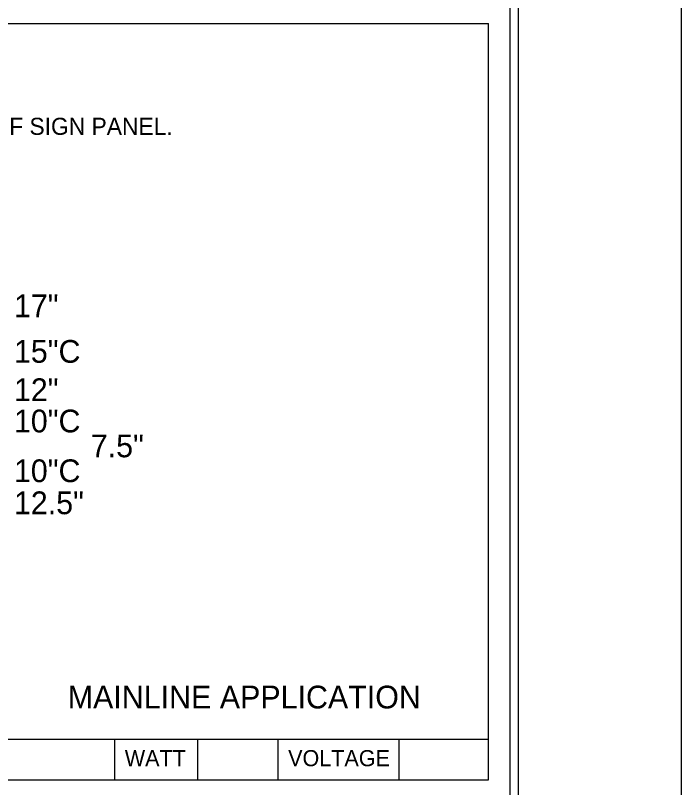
# Model space of a CAD drawing. Extents: x 17890626 to 17890770, y 17894867 to 17895250.
# Drawn here: x 17890750.44 to 17890769.97, y 17894893.7 to 17894916.32 of the extents above; entities that cross this region are included whole.
import ezdxf

# ---------------------------------------------------------------- set-up
doc = ezdxf.new("R2010")
doc.units = 0
for name, color, linetype in [('GSDims', 7, 'Continuous'), ('GSSign', 7, 'Continuous'), ('LeaderLine_dp', 7, 'Continuous'), ('SheetLinesMisc2_dp', 7, 'Continuous'), ('TextShtNo', 7, 'Continuous')]:
    doc.layers.add(name, color=color, linetype=linetype)

msp = doc.modelspace()

# ---------------------------------------------------------------- linework, layer by layer
at = {"layer": 'GSDims'}
msp.add_lwpolyline([(17890626.172, 17894866.885), (17890769.967, 17894866.885), (17890769.967, 17894959.264), (17890626.172, 17894959.264)], close=True, dxfattribs=at)
at = {"layer": 'GSSign'}
msp.add_line((17890765.173, 17894958.392), (17890765.173, 17894867.756), dxfattribs=at)
at = {"layer": 'LeaderLine_dp'}
for p, q in [((17890764.941, 17894874.935), (17890764.941, 17894958.186)), ((17890718.815, 17894916.083), (17890764.301, 17894916.083)), ((17890764.301, 17894893.959), (17890764.301, 17894916.085)), ((17890718.815, 17894895.115), (17890764.301, 17894895.115)), ((17890753.338, 17894895.115), (17890753.338, 17894893.928)), ((17890755.778, 17894895.115), (17890755.778, 17894893.928)), ((17890758.132, 17894895.115), (17890758.132, 17894893.928)), ((17890761.674, 17894895.115), (17890761.674, 17894893.928)), ((17890718.815, 17894893.928), (17890764.301, 17894893.928)), ((17890764.301, 17894893.929), (17890764.301, 17894893.959))]:
    msp.add_line(p, q, dxfattribs=at)

# ---------------------------------------------------------------- texts
at = {"layer": 'SheetLinesMisc2_dp'}
for s, p in [('WATT', (17890753.642, 17894894.325)), ('VOLTAGE', (17890758.431, 17894894.325))]:
    msp.add_text(s, height=0.4725, dxfattribs=at).set_placement(p)
at = {"layer": 'TextShtNo'}
for s, height, p in [('1. COORDINATE TOLL RATE WITH TURNPIKE TRAFFIC ENGINEER PRIOR TO FABRICATION OF SIGN PANEL.', 0.5, (17890720.274, 17894912.824)), ('17"', 0.6667, (17890750.391, 17894907.48)), ('15"C', 0.6667, (17890750.391, 17894906.146)), ('12"', 0.6667, (17890750.391, 17894905.022)), ('10"C', 0.6667, (17890750.391, 17894904.106)), ('7.5"', 0.6667, (17890752.645, 17894903.377)), ('10"C', 0.6667, (17890750.391, 17894902.648)), ('12.5"', 0.6667, (17890750.391, 17894901.709)), ('MAINLINE APPLICATION', 0.66666, (17890751.969, 17894896.018))]:
    msp.add_text(s, height=height, dxfattribs=at).set_placement(p)

doc.saveas('drawing.dxf')
